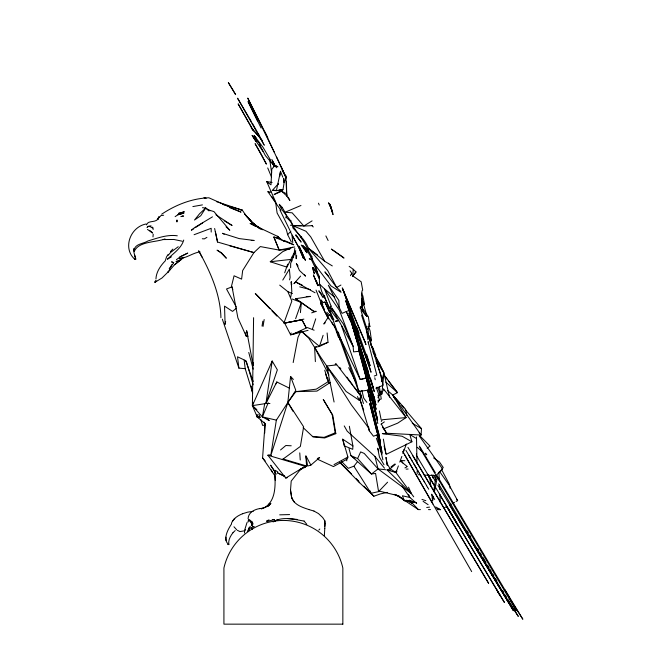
<?xml version="1.0" encoding="UTF-8"?>
<svg xmlns="http://www.w3.org/2000/svg" width="657" height="657" viewBox="0 0 657 657"><rect width="100%" height="100%" fill="white"/><g stroke="black" fill="none" stroke-linecap="round" stroke-linejoin="round"><path stroke-width="0.99" d="M290.64 267.736L290.657 263.432L295.773 250.785M368.191 335.284L368.281 326.348L369.792 326.472L368.372 316.764L362.114 307.796L361.687 300.89M381.873 391.071L381.848 394.06L380.083 394.372M253.586 317.692L252.395 405.648L257.207 416.957L265.058 423.551L264.714 433.111M285.902 217.91L286.608 216.145L285.007 212.26L282.165 207.374L279.282 204.335C282.28 212.605 290.23 217.59 292.932 225.712C297.703 234.27 304.963 241.193 308.149 250.67L308.388 248.272C305.226 239.739 298.582 234.335 292.784 227.79L292.932 225.712L290.345 221.31L285.935 216.835M324.813 528.417L324.821 520.837M341.073 292.283L330.947 285.894L315.253 265.108L312.33 259.384L309.217 258.825L311.443 259.687L319.203 276.351L319.598 284.218L321.675 291.363L329.272 307.607L330.331 308.289L331.859 308.141L343.381 324.008L353.121 346.329L353.581 351.881L359.642 351.24M155.947 278.921C156.21 271.998 160.522 265.715 165.236 260.886L166.541 256.895L168.151 254.382M352.916 445.972L352.735 449.331L344.186 445.791L342.716 439.172L352.916 445.972L349.36 426.27M134.176 251.212C133.979 243.648 143.234 244.034 148.014 240.93C157.466 238.146 167.313 234.311 177.3 235.789M405.147 409.533L421.466 428.61L421.112 435.033L385.56 433.193M323.852 297.087L323.958 295.354L323.121 295.888L323.006 297.596L318.826 290.788L321.971 294.722M252.781 523.227L252.666 524.5L251.787 525.165L252.781 523.227L252.001 521.461M363.264 310.597L362.114 307.796L361.95 291.01L362.705 290.074L361.153 281.771L352.793 275.907L353.236 269.288L349.163 266.331M274.683 470.855C275.357 483.215 276.728 500.215 264.574 507.598M416.546 453.732L416.423 455.473L504.404 602.42L496.651 589.74M274.454 475.134L262.578 457.904L265.058 423.551M158.542 217.582L157.729 219.298C154.797 222.879 147.956 220.12 146.536 224.866M152.982 236.914L153.204 234.196M244.478 533.024L244.749 529.829L246.991 522.57M300.421 312.633L301.358 302.491L295.527 298.738L310.613 296.414L306.244 296.537M290.566 376.469L295.806 390.348L276.359 420.127L270.766 455.662L287.84 402.445L290.566 376.469L293.383 379.426M248.518 520.787L248.625 519.81M279.874 176.183L280.498 171.313L282.83 177.234M252.789 402.651L252.395 405.648L262.381 416.908L269.255 420.587L267.087 418.681M294.024 254.193L294.837 248.346M361.613 300.068L361.892 298.122L366.524 314.744M432.347 500.848L432.938 496.823M433.669 491.789L436.002 475.693L442.432 468.786L419.281 435.961M248.091 518.751C248.289 511.54 256.608 508.321 262.833 508.346L261.658 508.658L267.99 506.21L270.889 503.328L268.508 506.054M269.937 403.497L265.929 403.513L272.17 361.022L277.353 369.842L265.929 403.513L252.395 405.648L252.994 402.659M262.036 326.102L262.816 321.216M263.063 326.389L264.163 319.548M296.701 255.704L296.192 258.71L295.436 251.097M135.055 259.014L134.981 259.458L135.909 259.211L134.471 254.423M324.377 535.677L324.78 528.433M276.359 420.127L262.381 416.908L264.656 403.932M271.826 363.017L272.17 361.022L252.395 405.648L256.846 409.623M225.647 321.388L225.105 324.402L224.53 306.129L232.545 311.402L236.044 308.486M293.178 362.557L298.015 337.238L301.095 330.988L298.426 332.031M134.381 251.22C138.767 241.168 155.996 242.449 164.997 238.934M432.643 500.93L433.234 497.949M434.4 491.994L437.324 477.097L436.002 475.693L424.151 475.036M290.632 297.383L291.815 291.716L291.256 281.837L291.757 284.489M278.338 183.738L272.343 190.415L276.4 190.67L280.498 171.313M232.989 532.704C230.344 536.055 228.069 540.202 228.858 544.612C222.263 539.923 227.872 529.411 231.51 524.031L231.469 523.21C233.284 518.373 237.982 515.622 242.523 513.741M289.581 279.874L290.115 277.402L289.384 269.132L282.765 280.079M287.676 264.204L284.678 272.819M308.149 250.67L308.388 248.272L317.479 254.9M308.059 330.34L290.673 334.906L291.174 332.935M342.716 439.172L347.898 457.017L347.389 458.997L333.444 466.56L317.438 459.218M378.112 397.772L378.917 394.947L376.247 387.26M381.389 381.586L383.926 373.069L376.371 361.12M413.729 496.84L395.949 472.555L396.524 470.691M312.469 328.853L315.73 318.834M323.113 335.308L319.474 346.436L314.613 347.397L308.642 337.985L301.777 331.629M183.738 240.051C181.332 248.403 173.292 253.364 167.379 259.236L171.452 256.797M249.003 530.445L249.841 528.064M295.617 318.719L301.358 302.491L292.258 299.025M330.331 308.289L331.103 306.129L324.476 288.834L319.598 284.218L317.857 285.647L313.471 275.069L317.857 285.647M283.84 323.318L291.839 301.078L287.873 291.659L279.718 285.13M135.104 259.121L134.981 259.458C122.235 248.453 130.226 227.01 146.068 223.996M251.73 524.516L250.982 520.894L248.937 519.4M395.276 464.302L390.151 468.827L387.03 469.895L395.949 472.555L398.38 465.903M399.768 462.101L401.854 456.401M402.897 453.552L406.371 444.042M158.682 217.081L157.705 219.676L158.953 216.728M402.946 452.106L404.03 449.331M262.381 416.908L268.228 402.741M276.03 383.86L276.811 381.972L289.54 388.221M285.967 178.261L284.111 182.523L283.684 178.351L283.972 183.689L282.97 189.684L274.125 194.497L281.681 191.277L285.77 193.413M353.967 466.298L371.016 493.3L378.588 491.625L375.574 473.418L371.451 474.034L357.613 458.537L360.644 451.901L364.224 453.429L378.054 468.926L411.389 493.629L408.531 487.149M378.276 397.542L379.943 394.028L377.898 387.145M265.929 403.513L276.811 381.972M324.878 526.306L325.125 523.744M293.934 253.241L286.969 267.136L270.265 261.741L282.765 251.639L292.496 247.204M350.46 275.71L351.741 273.312L350.082 270.832M247.336 531.406L250.268 526.282M268.836 504.42L269.477 503.278M378.071 402.306L379.434 399.85L377.997 395.169M208.721 210.807L205.707 208.023L200.738 215.726L194.505 220.038L199.621 213.714L205.707 208.023L209.961 210.84M351.24 274.174L351.741 273.312M381.274 421.449L382.325 419.741L406.1 417.573L392.746 395.029L387.614 390.611M133.831 249.759L134.258 248.518L133.765 249.258C133.314 252.263 135.613 257.413 135.383 259.03M440.987 471.028L442.432 468.786M172.109 264.5L170.738 266.602L173.497 263.227M328.36 317.06L323.802 324.024L325.231 322.801M277.451 185.258L278.486 183.746M155.947 280.276L155.446 281.007A3.909 0.476 -44.9 0 0 155.758 281.689L156.366 281.204M234.763 518.381L232.389 521.461M292.973 411.274L287.84 402.445L295.822 391.646L316.255 389.166L328.229 381.618L324.739 370.211M301.013 237.234L301.604 236.454M335.152 364.38L335.842 363.493L360.783 395.933L359.223 400.261L346.099 391.473L326.71 366.015L320.657 357.096L314.613 347.397L316.526 346.674M357.49 461.666L353.975 466.158L348.235 468.334L341.468 461.321M290.345 221.31L290.969 220.514M300.701 469.123L291.199 481.105L290.525 490.032L291.724 498.006L291.577 497.595C294.303 504.913 302.13 507.286 308.839 509.528M352.793 275.907L356.004 271.957L353.236 269.288M168.077 271.99L161.975 278.001L155.011 282.28M169.761 269.863L170.064 269.485L167.773 272.368L174.319 265.05L183.952 257.314L179.23 258.644C186.736 258.045 192.706 252.97 200.007 251.861M168.291 255.236L170.59 252.452L178.236 246.712M277.944 166.829L274.831 165.597L271.801 169.194L270.996 184.831L268.163 182.769M352.407 276.195L356.004 271.957M363.641 305.004L364.405 304.117L362.836 295.617M300.635 276.063L293.95 283.668L295.872 282.075L302.245 285.138M291.363 241.998L287.667 234.705L290.887 231.149M318.719 285.179L319.598 284.218M146.987 227.536L148.104 226.328L151.028 225.836M158.78 217.91L160.949 215.603L163.634 215.225M340.605 340.006L340.244 340.392L339.587 337.583M378.588 491.625L387.589 482.189M170.442 251.59L172.84 249.11M232.956 532.712L235.173 530.569M147.521 226.887L149.016 226.353L151.209 227.108L152.982 228.365L153.163 229.515M307.139 250.629L308.002 249.849L302.778 245.611L301.226 245.102L306.959 252.838L302.778 245.611L307.139 250.629L312.33 259.384L311.443 259.687M305.99 456.582L307.665 466.051L310.868 465.107L319.63 457.584L317.323 458.504M304.478 467.776L306.581 466.002L305.842 455.703L310.868 465.107M280.539 449.963L285.844 445.512L291.223 445.783M318.826 530.068L319.803 529.025M329.272 307.607L331.103 306.129M174.622 264.656L181.258 259.449L176.01 261.675L177.135 261.108M245.644 529.747L244.264 530.831L239.986 531.595L237.341 530.281M330.372 382.423L316.953 391.096L295.822 391.646M385.766 469.755L378.054 468.926L371.451 474.034L350.92 455.613L349.007 448.69M361.022 310.712L367.123 329.256L366.549 329.699L367.92 339.759M322.324 304.634L320.698 302.918L322.283 305.653L322.866 305.209L321.051 299.871L323.277 302.663L324.944 302.072L329.6 312.206L329.551 310.523L333.937 319.852M281.368 207.973L282.165 207.374M310.942 257.388L311.853 256.698L308.002 249.849M390.981 466.938L394.931 463.982M176.413 259.687L180.125 256.944L187.754 253.076L179.854 256.871M282.354 459.588L300.372 446.423L303.641 426.812L287.84 402.445M381.035 424.2L384.361 421.876M427.149 448.164L430.064 446.152L419.683 435.591M175.123 216.662L177.858 214.782L183.796 213.147L177.858 214.782M377.824 400.926L379.434 399.85M193.799 228.652L191.368 230.237L194.735 227.511L212.466 216.851M195.416 227.601L202.701 222.854M161.63 214.223C175.608 204.869 192.107 198.34 208.901 197.798L241.037 212.121L229.638 207.62M312.083 220.875L303.83 226.033L290.378 225.236M177.39 261.847L181.258 259.449M332.138 319.154L329.937 315.04L328.787 315.73L325.437 313.077L320.698 302.918M271.242 455.473L269.271 454.89L267.859 455.227L285.762 478.058L305.16 466.339L306.581 466.002L283.019 458.98M298.984 470.584L303.206 468.039M304.889 467.02L306.581 466.002L299.436 469.78M206.922 237.374L204.335 238.877L202.315 238.754M340.934 285.039L336.63 287.479L324.887 271.858L328.763 276.416M453.01 503.196L454.545 502.342M456.089 501.48L457.625 500.626L449.413 485.572L439.615 471.488M333.994 464.614L347.898 457.017M404.926 467.891L406.724 466.963M444.124 507.812L446.793 506.432M449.454 505.044L451.236 504.124M395.177 399.399L392.746 395.029L397.46 392.648L383.885 374.679M254.111 526.429L250.949 528.006L248.494 528.105M273.829 521.551C283.233 516.065 294.385 519.531 304.142 521.067M273.057 521.937L277.829 519.58M386.135 454.406L411.914 441.775L409.845 434.54L416.029 438.276M327.112 332.951L328.007 342.33L319.474 346.436L301.859 331.637M375.976 388.599L383.072 385.207L379.951 372.56L361.564 315.146M180.839 216.588L183.632 216.046L182.194 215.964M133.79 249.249L134.299 249.028M347.742 310.942L342.075 313.356L328.36 285.228L338.872 300.405L339.152 307.747M300.955 205.493L285.007 212.26L292.16 212.819L303.83 226.033L312.297 225.671M303.132 427.625L313.126 437.004L324.722 437.948L335.826 433.661L335.226 432.832L324.098 437.357L312.502 436.412M383.737 428.799L397.707 423.133L406.1 417.573L383.458 388.854L383.852 390.841M266.504 520.919L269.05 519.901M296.652 332.729L292.209 334.47L307.295 327.547L314.12 330.2M261.281 508.888L264.607 507.59M378.128 434.458L373.48 436.24L369.3 430.795L360.011 399.596L361.58 395.276L360.783 395.933L354.148 386.932M374.26 376.042L376.798 375.073L368.109 341.771M321.314 344.868L328.007 342.33M194.094 234.713L211.168 228.299L211.201 232.052M303.895 319.13L284.818 323.137M339.841 462.446L359.625 482.764L373.874 496.224L380.452 493.9L387.318 492.38M311.697 312.847L316.222 311.344L313.767 311.361L295.527 298.738M379.418 399.571L381.249 398.988L379.335 386.382M242.49 513.749L247.714 512.14L253.2 511.351M365.522 378.013L360.208 379.516L340.72 339.004L338.232 332.031M266.742 521.576L274.552 519.531L272.532 519.556M323.671 302.392L324.944 302.072L329.6 312.206M285.762 478.058L287.183 477.721M338.683 320.542L335.185 321.339L338.445 320.673M365.916 378.301L360.208 379.516L341.624 326.012M236.331 307.082L226.509 288.998L231.256 287.158L234.073 275.784L241.604 279.135L242.663 270.544L253.914 252.592L260.312 246.572L279.192 250.087L294.681 246.95M192.862 206.577L202.438 204.885M276.4 190.67L282.97 189.684L279.102 189.955M339.455 336.745L338.199 334.495L358.689 391.424L368.421 390.151M426.697 507.483L429.563 507.122M336.548 364.898L326.71 366.015L334.076 402.018M270.265 261.741L290.616 259.441L291.987 260.952M368.084 326.644L369.792 326.472L368.971 323.54M284.35 241.587L280.449 238.762L273.838 236.996L279.192 250.087L289.86 249.282M163.207 239.567L173.941 239.477L182.317 241.226M272.343 190.415L275.242 190.218M259.449 508.567L262.792 508.362M259.104 416.858L257.207 416.957L256.821 414.961M340.104 338.068L338.199 334.495L339.998 339.037L340.72 339.004L355.568 379.261L358.689 391.424M406.1 469.106L408.112 469.024M279.685 514.842L289.597 514.571M382.941 433.702L386.891 433.636L381.306 424.085M251.237 240.487L254.185 240.462L239.181 238.59L222.436 233.317L224.193 234.22M293.95 225.704L301.054 225.68M396.343 494.91L418.41 509.602L420.423 509.61M428.487 509.627L430.499 509.635M437.554 509.651L440.576 509.66L435.616 506.949M378.44 490.902L398.939 495.887L404.351 500.774L409.598 500.839L414.501 501.833M418.222 474.715L420.201 474.822M400.54 460.483L404.811 460.721M228.825 544.62L228.012 544.481M222.345 319.171L238.885 368.125L245.201 368.676L252.707 393.132M287.405 518.488L297.046 519.416M202.446 207.702L205.707 208.023M370.014 340.622L371.525 340.819L370.072 330.8L368.38 325.971M382.341 433.62L402.125 436.248L411.914 441.775M280.933 210.437L267.908 191.696L271.505 192.279M360.118 307.575L361.72 307.846L360.299 306.384M275.833 202.438L266.676 181.504L272.088 182.49M390.02 470.437L387.03 469.895L411.389 493.629M395.005 471.34L396.992 471.701M227.954 544.415L228.488 544.522M239.296 209.567L242.31 210.158L246.621 216.531L251.319 221.483L244.585 213.944L253.963 224.316M292.02 257.018L293.416 257.33M416.653 503.443L409.886 497.48L402.413 495.789L404.351 500.774M366.417 330.668L366.828 330.767M299.732 286.854L310.474 289.647M214.634 228.505L217.533 242.031L253.914 252.592L229.638 245.775M416.259 502.679L409.598 500.839L416.374 502.769M436.7 508.559L440.576 509.66M222.879 204.467L227.741 205.887M229.679 206.454L242.31 210.158L216.449 201.617M308.806 509.545L313.989 511.047M267.859 455.227L305.16 466.339M208.671 209.977L213.944 211.587L229.802 230.246L226.041 226.772M421.958 499.419L425.851 500.691M205.92 198.143L203.999 197.511L205.904 198.258M293.786 244.864L273.838 236.996L279.192 250.087M287.873 291.659L292.455 293.589M292.932 225.712L305.965 231.264L310.712 236.832L324.673 261.281L332.311 265.913M357.613 458.537L350.92 455.613L354.895 458.561M258.965 417.721L257.207 416.957L257.101 414.92M284.054 240.347L293.071 244.355M312.445 268.081L314.309 273.714L312.937 267.571L316.066 272.121L317.503 272.795L315.253 265.108M255.162 226.18L250.087 223.372L277.311 236.224L278.872 237.481M394.315 494.36L401.542 497.94M406.059 500.182L412.382 503.319L409.705 500.535M284.53 476.391L277.459 472.826L284.892 476.341M275.841 165.745L277.238 166.467M295.872 282.075L315.056 292.776M407.094 500.363L412.382 503.319M313.956 511.056L318.481 513.577L322.669 517.519L324.862 520.829L325.059 523.547M251.68 525.633L253.873 526.906M412.284 423.248L421.466 428.61M224.242 220.777L232.085 225.482L215.915 214.782M258.029 227.281L260.525 228.808M147.447 229.383L152.506 233.063M275.226 470.313L277.788 471.898M395.949 472.555L390.151 468.827L386.628 462.865M262.66 229.761L252.354 223.093L249.184 219.167M425.136 453.7L426.763 454.767L425.522 453.174M423.108 501.357L428.126 504.675M257.979 227.306L260.303 228.923M433.628 457.929L439.484 462.019L443.261 467.497L441.578 469.624L449.372 484.291L450.111 488.217M267.908 191.696L269.362 192.723M376.477 361.835L379.762 364.167L383.803 372.552L372.93 351.832M301.358 302.491L313.767 311.361M149.582 230.328L152.588 232.742M255.581 225.54L257.199 226.772L249.882 220.013M260.279 228.833L251.467 221.967L257.199 226.772M324.673 261.281L308.388 248.272L327.744 270.643L336.63 287.479L340.819 291.322M280.449 238.762L277.311 236.224L278.469 237.711M400.442 461.05L407.307 466.618M334.733 297.268L324.476 288.834L339.373 310.235L353.121 346.329L331.859 308.141M326.734 312.305L329.937 315.04M339.726 338.396L338.478 337.296L334.331 325.708M417.285 447.335L421.843 451.375L516.386 610.772L508.346 595.62L436.897 475.356M384.493 468.186L374.95 456.434L347.175 431.164L344.235 425.908M152.21 227.1L153.024 227.839M281.681 191.277L286.756 195.942L289.885 200.516L288.234 197.182M362.45 301.842L364.405 304.117M340.646 463.136L351.479 473.927M356.537 478.961L358.706 481.113M363.764 486.155L373.874 496.224M233.974 526.774L236.627 529.739M385.79 382.078L397.46 392.648L388.213 380.715M269.904 308.774L255.277 293.498L284.588 323.039L290.673 334.906M271.998 310.95L276.868 316.042M409.344 500.158L418.41 509.602M259.08 142.906L252.173 135.465L255.86 141.485M260.542 138.093L251.261 127.893L262.611 140.869M367.969 336.335L369.965 338.536L367.46 332.984M419.109 432.692L421.112 435.033L392.746 395.029L405.55 409.229L406.905 415.528M256.173 139.933L252.173 135.465L263.014 151.496M274.831 165.597L276.753 167.757M312.937 267.571L317.503 272.795M266.676 181.504L267.982 183.007M356.357 478.994L359.625 482.764M274.33 166.016L265.379 155.602L259.277 143.982L260.509 145.599M392.746 395.029L399.924 403.431M401.879 405.714L403.841 408.005M262.578 457.904L265.198 460.968M311.976 225.474L313.241 226.969M361.243 309.726L367.017 316.592L360.151 308.1M256.008 137.724L254.087 135.416L263.128 147.472L270.602 160.226M294.426 502.318L291.577 497.595L291.692 498.014L290.493 490.04M295.584 235.321L301.152 242.121L295.905 234.631M304.109 521.083L306.819 524.335M377.299 361.038L379.762 364.167L374.958 355.256M456.426 499.098L457.625 500.626M383.902 375.139L386.981 379.122M251.319 527.834L252.493 529.361M337.238 319.064L329.362 308.609L323.958 295.354L324.87 297.161M368.684 427.986L351.314 404.819L326.71 366.015L328.286 370.835M371.451 346.362L373.192 348.711L375.829 355.462M330.348 307.969L332.647 311.065M366.877 402.396L363.74 398.15L361.867 390.381M339.653 367.288L340.86 368.93M346.896 377.11L352.94 385.298M298.073 265.978L296.356 263.621L299.452 270.47L305.53 276.154L304.38 274.585M379.532 390.849L381.848 394.06L383.926 373.069L389.576 397.165M325.437 313.077L335.702 328.566M362.787 301.678L363.904 303.271M401.87 485.925L409.886 497.48M275.069 471.685L270.577 465.172L276.269 474.173M382.473 427.14L386.891 433.636M271.973 196.714L275.636 202.307L277.106 213.008L286.329 229.572L287.667 234.705M371.098 345.385L373.192 348.711L370.77 344.235M286.337 177.406L282.223 170.615M328.377 318.867L320.468 302.754L323.614 307.829M510.489 603.832L518.307 616.397L505.857 597.065L438.589 483.839M449.873 505.562L509.044 603.027L437.973 485.416M401.854 461.337L402.881 463.004M468.392 535.956L513.396 610.731L496.708 582.578M431.633 474.945L435.336 481.055M458.75 519.925L496.692 582.554M427.625 474.338L430.762 479.585M446.456 505.816L455.342 520.681M496.684 589.822L500.363 595.965L439.385 494.179M434.663 486.303L427.838 474.912L430.54 479.257M504.954 589.756L522.849 619.247L509.011 597.591M420.16 447.187L435.328 472.712M469.788 535.315L470.831 537.073M477.614 548.488L478.657 550.246M480.226 552.882L481.269 554.639M482.838 557.276L485.966 562.548M487.535 565.184L489.095 567.82M490.138 569.578L491.181 571.327M492.75 573.963L493.793 575.721M495.362 578.357L496.922 580.993M502.662 590.659L503.705 592.417M505.274 595.053L506.317 596.811M507.886 599.447L509.972 602.954M433.357 475.036L435.969 479.438M446.752 506.58L458.266 525.97L446.292 505.849M427.559 474.346L430.68 479.602M407.948 447.36L488.636 583.334L412.9 455.901M467.193 530.93L468.227 532.679M384.025 464.811L379.508 457.19L377.652 448.189L378.826 450.907M315.196 279.184L317.208 282.609M405.944 450.373L412.161 460.968M413.196 462.742L416.817 468.917M417.852 470.683L419.404 473.336M420.431 475.068L421.482 476.867M422.5 478.6L424.069 481.277M425.087 483.018L426.656 485.695M427.674 487.428L428.734 489.227M432.355 495.403L433.39 497.168M408.753 455.326L410.83 458.857M411.873 460.623L412.908 462.397M413.943 464.162L418.098 471.225M419.133 472.999L422.771 479.183M423.79 480.916L424.849 482.714M426.385 485.334L427.444 487.133M431.592 494.195L434.704 499.501M251.237 121.356L237.547 98.189L261.355 139.966M252.263 123.105L259.737 136.369M271.596 161.926L274.092 166.18M402.823 451.507L471.669 571.606M404.334 454.25L432.914 504.034M253.553 130.883L238.146 103.855L252.83 130.045M245.644 360.553L253.216 381.512M263.909 144.556L257.741 133.289L264.344 145.386M320.468 302.754L324.205 309.702M326.537 314.038L328.385 318.202M198.644 250.687C210.117 271.398 220.309 293.63 220.933 317.701M289.967 230.476L280.022 210.117M198.907 251.229L202.019 257.125M328.96 374.991L314.613 347.397L315.376 361.629M258.801 414.526L260.386 417.589L257.207 416.957L257.207 414.912M330.11 205.879L328.533 202.799L331.103 207.867L333.05 214.617L330.11 205.879L331.103 207.867M273.246 162.279L275.094 165.893M272.294 160.374L275.529 166.714L271.826 159.479M368.856 335.415L371.525 340.819M348.678 367.665L356.611 383.688M325.872 235.929L328.114 240.503M365.596 326.143L367.123 329.256M267.752 137.65L247.73 98.082L274.478 152.588M331.76 322.168L333 324.689M271.251 469.878L272.524 472.465M261.1 128.058L248.05 101.564L257.519 120.888M357.457 396.59L359.223 400.261L360.011 399.596L363.699 410.124M419.347 446.136L421.843 451.375M316.066 272.121L319.212 278.716L319.203 276.351M276.646 157.163L279.241 162.649M280.104 164.48L285.943 177.439M264.911 132.065L285.951 177.472M346.223 311.459L352.045 324.295L368.881 378.933M290.517 232.028L298.828 247.508L303.435 258.406L298.385 246.523L298.828 247.508L292.004 235.206L292.767 242.63M346.666 312.395L351.405 322.497L374.736 399.596M281.41 167.223L285.524 176.544M323.178 306.852L324.386 309.619M326.406 314.227L328.015 317.914M369.809 490.508L371.016 493.3M408.679 494.655L409.483 496.544M318.473 203.185L319.253 205.05M267.719 167.937L271.538 177.111M334.405 325.601L335.16 327.432M336.688 331.087L339.341 337.484M369.02 324.607L369.792 326.472M273.435 164.234L274.207 166.098M316.042 290.09L322.283 305.653M356.62 326.669L359.174 333.329M226.074 540.637L225.926 537.18M350.468 310.531L342.708 288.973L370.113 365.735L366.614 354.279M373.176 386.965L374.235 391.588L346.083 301.497L369.554 366.902M328.229 381.618L328.919 383.548L327.629 377.66M339.998 339.037L329.551 310.523M345.648 300.471L371.016 372.264L369.899 367.871M376.387 438.211L381.947 454.184M376.157 361.202L382.004 378.095M371.468 344.638L367.674 333.46M346.083 301.497L351.298 317.035M349.45 314.079L368.158 371.139M370.696 378.875L372.281 383.704M349.425 314.062L353.795 327.564M349.081 313.34L373.578 389.404L372.503 384.657M260.813 419.536L262.611 425.399L265.001 425.153L264.139 422.196M245.192 332.598L246.375 336.466L237.9 317.939L232.02 286.698L232.8 289.663M358.968 349.639L370.844 388.87M372.034 392.787L372.921 395.736M357.638 342.888L352.045 324.295L376.108 409.377L374.547 402.437M358.541 348.768L375.549 406.092M359.666 390.726L363.452 403.546M348.982 313.167L375.968 405.016L373.956 396.245M358.804 346.797L360.225 351.667M360.8 353.614L362.221 358.484M364.791 367.247L365.645 370.17M362.763 363.387L363.617 366.319M253.183 384.797L246.556 362.163L245.644 360.627L237.522 356.792L238.885 368.125M360.636 356.168L362.319 362.032M363.444 365.941L364.29 368.873M358.968 350.707L364.183 369.259M364.734 371.213L367.477 380.97M368.027 382.924L370.228 390.734M325.741 374.145L327.079 378.999M358.812 350.764L377.619 420.053L375.287 409.319M369.76 397.14L370.819 401.099M362.598 363.502L377.619 420.053M248.765 352.456L253.159 369.144M368.076 389.979L368.84 392.927M369.357 394.89L370.121 397.83M366.442 379.245L377.841 423.56M367.501 390.11L379.393 436.527M369.062 396.072L378.637 433.571M377.537 434.474L381.553 450.316L379.96 442.399M369.669 403.628L377.003 432.437M377.512 434.425L381.553 450.316M369.94 403.792L382.382 453.043M374.95 456.434L378.054 468.926M374.769 377.808L375.237 379.738M432.199 475.027L432.914 477.992M367.715 390.258L380.51 442.9L380.378 440.042M376.978 435.041L382.941 459.826M384.123 445.955L385.946 453.864L383.376 439.139M247.927 336.548L246.613 330.668L253.159 365.292L253.068 362.623M346.379 458.849L346.822 460.853M215.324 231.461L217.533 242.031M379.376 410.921L381.159 419.766M251.204 386.07L252.559 393.042M361.588 293.055L362.541 298.081M378.457 432.15L380.51 442.9M368.552 426.787L369.3 430.795M311.853 256.698L312.33 259.384M386.012 457.527L387.302 465.263L386.02 457.477M335.826 433.661L332.779 415.29L323.26 399.456L332.179 414.46L335.226 432.832M269.797 159.971L271.604 172.791M368.199 341.771L368.47 343.783M244.174 360.176L245.201 368.676M247.976 522.134C247.434 517.897 252.682 523.227 251.787 525.165M429.793 477.409L430.869 486.467M431.821 494.524L432.413 499.55M286.592 193.84L286.756 195.942L286.427 181.307M299.764 452.895L300.241 460.015M274.881 474.641L275.217 480.308M285.803 175.255L286.756 195.942M438.942 472.227L439.295 480.324M439.476 484.365L439.689 489.424M439.911 494.483L440.264 502.572M291.256 281.837L291.347 284.875M416.489 436.954L417.014 463.448M417.154 470.584L417.211 473.64M176.971 220.136L176.938 221.795L176.971 220.136M251.845 524.36L252.666 524.5L251.845 524.36M170.976 266.611L169.284 268.82L170.976 266.611M301.998 319.836L284.588 323.039L301.99 319.836L306.219 327.843L301.998 319.836M181.431 212.589L178.408 213.435L184.338 211.8L181.431 212.589M342.847 624.15L223.922 624.15L223.922 568.034A60.945 60.945 0 0 1 342.847 568.034L342.847 624.15M173.703 262.628L171.682 261.929L173.703 262.628M221.598 252.978L217.056 250.161L220.678 252.493L226.337 258.226L221.598 252.978M343.57 257.536L331.374 249.077L343.972 258.127L343.57 257.536M232.644 89.615L228.349 82.601L235.641 94.633L232.644 89.615M260.312 152.539L255.088 143.661L266.413 164.119L260.312 152.539M302.524 253.594L299.099 246.244L305.423 260.336L302.524 253.594M330.824 206.503L329.773 204.089L332.705 212.745L330.824 206.503M365.005 341.64L342.264 287.889L365.974 344.588L365.005 341.64"/></g></svg>
